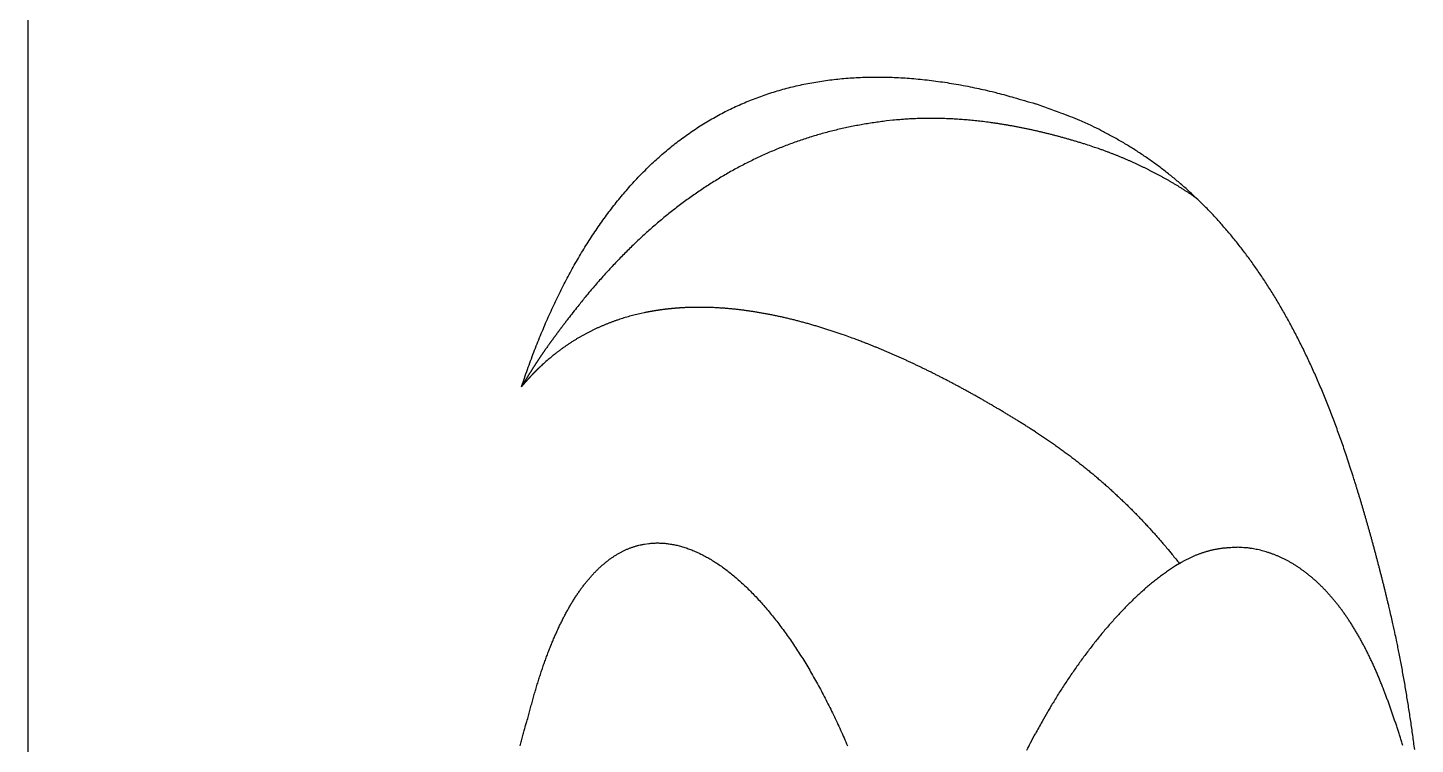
# Model space of a CAD drawing. Extents: x 649 to 723, y 631 to 778.
# Drawn here: x 707.83 to 716.04, y 686.51 to 690.75 of the extents above; entities that cross this region are included whole.
import ezdxf

# ---------------------------------------------------------------- set-up
doc = ezdxf.new("R2010")
doc.units = 0
doc.header["$MEASUREMENT"] = 0
doc.layers.add('1', color=4, linetype='Continuous')
doc.layers.add('204', color=7, linetype='Continuous')

# ---------------------------------------------------------------- blocks, each defined once
blk = doc.blocks.new('2010PRODIGY')
at = {"layer": '1'}
blk.add_line((58.8178, 48.2417), (58.8178, 24.9762), dxfattribs=at)
at = {"layer": '204', "color": 3, "linetype": 'Continuous'}
for points in [[(61.7389, 41.1615), (61.7567, 41.2133, -0.002611), (61.7748, 41.2647, -0.002625), (61.7934, 41.3156, -0.002678), (61.8124, 41.3659, -0.002774), (61.8319, 41.4157, -0.002858), (61.8518, 41.4649, -0.002938), (61.8722, 41.5135, -0.003019), (61.893, 41.5616, -0.003109), (61.9143, 41.6091, -0.003196), (61.936, 41.656, -0.003289), (61.9582, 41.7023, -0.00338), (61.981, 41.7479, -0.003477), (62.0042, 41.793, -0.003573), (62.0278, 41.8373, -0.003674), (62.052, 41.8811, -0.003773), (62.0767, 41.9241, -0.003878), (62.1019, 41.9665, -0.003981), (62.1276, 42.0082, -0.004089), (62.1539, 42.0492, -0.004195), (62.1807, 42.0895, -0.004306), (62.208, 42.1291, -0.004414), (62.2358, 42.168, -0.004527), (62.2642, 42.2061, -0.004636), (62.2931, 42.2434, -0.00475), (62.3227, 42.28, -0.004858), (62.3527, 42.3158, -0.004972), (62.3834, 42.3509, -0.005079), (62.4146, 42.3851, -0.005191), (62.4463, 42.4185, -0.005295), (62.4787, 42.4512, -0.005403), (62.5117, 42.4829, -0.005502), (62.5453, 42.5139, -0.005604), (62.5794, 42.544, -0.005696), (62.6142, 42.5732, -0.00579), (62.6496, 42.6016, -0.005873), (62.6856, 42.6291, -0.005958), (62.7223, 42.6557, -0.006028), (62.7596, 42.6814, -0.006099), (62.7975, 42.7061, -0.006159), (62.8361, 42.73, -0.006221), (62.8753, 42.7529, -0.006258), (62.9152, 42.7749, -0.006303), (62.9556, 42.7958, -0.006317), (62.9966, 42.8158, -0.006324), (63.0381, 42.8346, -0.006334), (63.0801, 42.8525, -0.00632), (63.1227, 42.8693, -0.006298), (63.1657, 42.8851, -0.006277), (63.2092, 42.8997, -0.006245), (63.2532, 42.9134, -0.006206), (63.2977, 42.926, -0.006157), (63.3427, 42.9376, -0.006105), (63.3883, 42.9481, -0.006044), (63.4343, 42.9576, -0.005979), (63.4808, 42.966, -0.005905), (63.5278, 42.9733, -0.005831), (63.5754, 42.9796, -0.005743), (63.6233, 42.9849, -0.005654), (63.6717, 42.9891, -0.005568), (63.7206, 42.9922, -0.005477), (63.7698, 42.9943, -0.005381), (63.8195, 42.9954, -0.005286), (63.8696, 42.9954, -0.005194), (63.9201, 42.9943, -0.005107), (63.971, 42.9922, -0.004996), (64.0223, 42.9891, -0.004871), (64.074, 42.9849, -0.004815), (64.1261, 42.9797, -0.004813), (64.1787, 42.9735, -0.004579), (64.2314, 42.9662, -0.004194), (64.2842, 42.9581, -0.004532), (64.3383, 42.9486, -0.005272), (64.3941, 42.9377, -0.003909), (64.4467, 42.9269, -0.001335), (64.4944, 42.9166, -0.005366), (64.5565, 42.901, -0.008851), (64.6532, 42.8742, -0.004174), (64.7804, 42.8372, -0.002176)], [(66.6461, 40.6779), (66.6175, 40.7647, 0.003492), (66.588, 40.8498, 0.003587), (66.5578, 40.9331, 0.003715), (66.5269, 41.0147, 0.003871), (66.4951, 41.0946, 0.004025), (66.4625, 41.1727, 0.004175), (66.429, 41.2491, 0.004331), (66.3948, 41.3238, 0.004489), (66.3597, 41.3967, 0.004652), (66.3237, 41.468, 0.004814), (66.2868, 41.5375, 0.004981), (66.2491, 41.6054, 0.005145), (66.2105, 41.6715, 0.005312), (66.1709, 41.736, 0.005476), (66.1304, 41.7987, 0.005641), (66.089, 41.8599, 0.005802), (66.0467, 41.9193, 0.00596), (66.0033, 41.9771, 0.006112), (65.959, 42.0331, 0.006261), (65.9137, 42.0876, 0.006402), (65.8674, 42.1404, 0.006533), (65.8201, 42.1915, 0.006652), (65.7718, 42.241, 0.00677), (65.7224, 42.2889, 0.006883), (65.6719, 42.3352, 0.006954), (65.6204, 42.3798, 0.006984), (65.5679, 42.4228, 0.007105), (65.5142, 42.4642, 0.007297), (65.4593, 42.504, 0.007115), (65.4035, 42.5422, 0.006653), (65.347, 42.5786, 0.007344), (65.2883, 42.6138, 0.008731), (65.2269, 42.6479, 0.00658), (65.1685, 42.6791, 0.002243), (65.1152, 42.7064, 0.009208), (65.044, 42.738, 0.015489), (64.9308, 42.7821, 0.007381), (64.7804, 42.8372, 0.003861)], [(63.9378, 42.7395), (63.8997, 42.7353, 0.003695), (63.8618, 42.7306, 0.003711), (63.8241, 42.7253, 0.003729), (63.7865, 42.7194, 0.00375), (63.7491, 42.713, 0.003769), (63.7118, 42.7061, 0.003786), (63.6747, 42.6986, 0.003801), (63.6378, 42.6905, 0.003815), (63.601, 42.6819, 0.003828), (63.5644, 42.6727, 0.003839), (63.528, 42.6629, 0.003848), (63.4917, 42.6526, 0.003857), (63.4556, 42.6418, 0.003863), (63.4197, 42.6304, 0.003869), (63.3839, 42.6184, 0.003872), (63.3484, 42.6058, 0.003874), (63.313, 42.5927, 0.003874), (63.2777, 42.5791, 0.003873), (63.2427, 42.5648, 0.00387), (63.2078, 42.55, 0.003866), (63.1731, 42.5347, 0.003859), (63.1386, 42.5187, 0.00385), (63.1043, 42.5023, 0.003843), (63.0702, 42.4852, 0.003839), (63.0362, 42.4676, 0.003814), (63.0025, 42.4494, 0.003789), (62.969, 42.4307, 0.003767), (62.9359, 42.4116, 0.003727), (62.903, 42.3919, 0.003693), (62.8704, 42.3718, 0.003656), (62.8381, 42.3511, 0.00362), (62.8061, 42.33, 0.003579), (62.7744, 42.3084, 0.003541), (62.7429, 42.2864, 0.003497), (62.7117, 42.2639, 0.003457), (62.6808, 42.2409, 0.003412), (62.6502, 42.2175, 0.00337), (62.6198, 42.1936, 0.003324), (62.5897, 42.1693, 0.00328), (62.5599, 42.1445, 0.003233), (62.5304, 42.1194, 0.003188), (62.5011, 42.0938, 0.003139), (62.472, 42.0677, 0.003095), (62.4432, 42.0413, 0.003052), (62.4147, 42.0144, 0.002999), (62.3864, 41.9871, 0.002933), (62.3584, 41.9595, 0.002911), (62.3306, 41.9314, 0.002916), (62.303, 41.9028, 0.002792), (62.2758, 41.874, 0.002573), (62.2489, 41.8451, 0.002779), (62.2219, 41.8152, 0.003227), (62.1946, 41.7842, 0.002431), (62.169, 41.7548, 0.000883), (62.146, 41.7281, 0.003305), (62.117, 41.693, 0.00549), (62.073, 41.638, 0.002648), (62.0158, 41.5652, 0.001403)], [(65.0911, 42.5926), (65.0704, 42.5992, 0.001339), (65.0498, 42.6056, 0.001349), (65.0292, 42.6119, 0.00136), (65.0086, 42.618, 0.001371), (64.9881, 42.624, 0.001383), (64.9676, 42.6299, 0.001394), (64.9472, 42.6356, 0.001405), (64.9268, 42.6412, 0.001417), (64.9064, 42.6467, 0.001428), (64.8862, 42.652, 0.00144), (64.8659, 42.6572, 0.001452), (64.8457, 42.6622, 0.001464), (64.8256, 42.6671, 0.001476), (64.8055, 42.6719, 0.001488), (64.7854, 42.6765, 0.0015), (64.7655, 42.681, 0.001512), (64.7455, 42.6854, 0.001524), (64.7256, 42.6896, 0.001537), (64.7058, 42.6936, 0.001549), (64.686, 42.6976, 0.001562), (64.6662, 42.7014, 0.001575), (64.6465, 42.705, 0.001587), (64.6269, 42.7085, 0.0016), (64.6073, 42.7119, 0.001613), (64.5877, 42.7151, 0.001626), (64.5682, 42.7182, 0.001639), (64.5488, 42.7212, 0.001652), (64.5294, 42.724, 0.001665), (64.5101, 42.7267, 0.001678), (64.4908, 42.7292, 0.001691), (64.4716, 42.7316, 0.001705), (64.4524, 42.7339, 0.001718), (64.4333, 42.736, 0.001732), (64.4142, 42.738, 0.001745), (64.3952, 42.7398, 0.001759), (64.3762, 42.7415, 0.001772), (64.3573, 42.743, 0.001786), (64.3384, 42.7444, 0.001799), (64.3196, 42.7457, 0.001813), (64.3009, 42.7468, 0.001827), (64.2822, 42.7478, 0.00184), (64.2635, 42.7487, 0.001852), (64.245, 42.7494, 0.001868), (64.2264, 42.7499, 0.001884), (64.208, 42.7503, 0.001893), (64.1895, 42.7506, 0.001895), (64.1712, 42.7507, 0.001925), (64.1529, 42.7507, 0.001978), (64.1346, 42.7506, 0.001936), (64.1164, 42.7503, 0.001819), (64.0985, 42.7499, 0.002021), (64.0802, 42.7493, 0.002429), (64.0617, 42.7485, 0.001856), (64.0443, 42.7477, 0.000634), (64.0286, 42.7469, 0.002641), (64.0085, 42.7455, 0.004613), (63.9778, 42.743, 0.002279), (63.9378, 42.7395, 0.001212)], [(65.7329, 42.2789), (65.7185, 42.2889, 0.001911), (65.704, 42.2987, 0.00191), (65.6894, 42.3084, 0.001909), (65.6747, 42.318, 0.001908), (65.6599, 42.3275, 0.001907), (65.6451, 42.3369, 0.001905), (65.6302, 42.3462, 0.001903), (65.6152, 42.3554, 0.001901), (65.6001, 42.3644, 0.001898), (65.5849, 42.3734, 0.001895), (65.5697, 42.3822, 0.001891), (65.5543, 42.391, 0.001888), (65.5389, 42.3996, 0.001884), (65.5234, 42.4081, 0.00188), (65.5079, 42.4166, 0.001875), (65.4922, 42.4249, 0.00187), (65.4765, 42.4331, 0.001865), (65.4607, 42.4412, 0.00186), (65.4448, 42.4492, 0.001854), (65.4288, 42.4571, 0.001848), (65.4127, 42.4648, 0.001842), (65.3966, 42.4725, 0.001834), (65.3803, 42.4801, 0.001829), (65.364, 42.4875, 0.001825), (65.3476, 42.4949, 0.001813), (65.3311, 42.5021, 0.001795), (65.3145, 42.5093, 0.001803), (65.2978, 42.5163, 0.001831), (65.2811, 42.5233, 0.001771), (65.2643, 42.5301, 0.001647), (65.2475, 42.5368, 0.001809), (65.2303, 42.5434, 0.002143), (65.2127, 42.5501, 0.001618), (65.1961, 42.5563, 0.000555), (65.181, 42.5619, 0.002267), (65.1614, 42.5689, 0.003859), (65.1311, 42.5792, 0.00187), (65.0911, 42.5926, 0.000987)], [(62.7615, 41.6319), (62.7563, 41.6318, 0.000729), (62.7512, 41.6317, 0.000731), (62.746, 41.6315, 0.000733), (62.7409, 41.6314, 0.000735), (62.7357, 41.6312, 0.000737), (62.7306, 41.6311, 0.000739), (62.7255, 41.6309, 0.000741), (62.7204, 41.6307, 0.000743), (62.7153, 41.6305, 0.000745), (62.7102, 41.6303, 0.000747), (62.7051, 41.63, 0.000749), (62.7, 41.6297, 0.000751), (62.6949, 41.6295, 0.000753), (62.6899, 41.6292, 0.000755), (62.6848, 41.6289, 0.000757), (62.6797, 41.6286, 0.000758), (62.6747, 41.6282, 0.00076), (62.6697, 41.6279, 0.000762), (62.6646, 41.6275, 0.000764), (62.6596, 41.6271, 0.000766), (62.6546, 41.6267, 0.000768), (62.6496, 41.6263, 0.00077), (62.6446, 41.6259, 0.000772), (62.6396, 41.6255, 0.000774), (62.6346, 41.625, 0.000775), (62.6296, 41.6246, 0.000777), (62.6247, 41.6241, 0.000779), (62.6197, 41.6236, 0.000781), (62.6147, 41.6231, 0.000783), (62.6098, 41.6225, 0.000785), (62.6049, 41.622, 0.000786), (62.5999, 41.6214, 0.000788), (62.595, 41.6209, 0.00079), (62.5901, 41.6203, 0.000792), (62.5852, 41.6197, 0.000794), (62.5803, 41.619, 0.000795), (62.5754, 41.6184, 0.000797), (62.5705, 41.6178, 0.000799), (62.5656, 41.6171, 0.000801), (62.5608, 41.6164, 0.000803), (62.5559, 41.6157, 0.000804), (62.551, 41.615, 0.000805), (62.5462, 41.6143, 0.000808), (62.5413, 41.6136, 0.000811), (62.5365, 41.6128, 0.000812), (62.5317, 41.612, 0.000809), (62.5269, 41.6113, 0.000817), (62.5221, 41.6105, 0.000833), (62.5173, 41.6096, 0.000809), (62.5125, 41.6088, 0.000756), (62.5077, 41.608, 0.000833), (62.5029, 41.6071, 0.000991), (62.498, 41.6062, 0.000754), (62.4934, 41.6054, 0.000263), (62.4893, 41.6046, 0.001059), (62.4839, 41.6036, 0.001821), (62.4758, 41.6019, 0.000893), (62.4651, 41.5998, 0.000475)], [(63.6565, 41.4647), (63.632, 41.4733, 0.0017), (63.6076, 41.4817, 0.001722), (63.5833, 41.4898, 0.001746), (63.5592, 41.4977, 0.001769), (63.5351, 41.5054, 0.001793), (63.5111, 41.5128, 0.001817), (63.4873, 41.52, 0.001842), (63.4636, 41.5271, 0.001866), (63.4399, 41.5338, 0.001892), (63.4164, 41.5404, 0.001917), (63.393, 41.5467, 0.001943), (63.3697, 41.5528, 0.001969), (63.3465, 41.5587, 0.001996), (63.3234, 41.5643, 0.002023), (63.3004, 41.5697, 0.00205), (63.2775, 41.5749, 0.002077), (63.2547, 41.5799, 0.002106), (63.2321, 41.5847, 0.002133), (63.2095, 41.5892, 0.002162), (63.1871, 41.5935, 0.002191), (63.1647, 41.5975, 0.00222), (63.1425, 41.6014, 0.002248), (63.1204, 41.605, 0.00228), (63.0984, 41.6084, 0.002313), (63.0765, 41.6116, 0.002338), (63.0547, 41.6145, 0.002353), (63.0331, 41.6172, 0.002405), (63.0115, 41.6197, 0.002485), (62.99, 41.622, 0.002446), (62.9687, 41.624, 0.002311), (62.9476, 41.6258, 0.002582), (62.9264, 41.6274, 0.00312), (62.9047, 41.6287, 0.002402), (62.8845, 41.6299, 0.00083), (62.8662, 41.6308, 0.003437), (62.843, 41.6314, 0.006053), (62.8076, 41.6318, 0.003018), (62.7615, 41.6319, 0.001614)], [(62.4651, 41.5998), (62.4477, 41.596, 0.003149), (62.4304, 41.592, 0.003176), (62.4132, 41.5878, 0.003201), (62.3961, 41.5835, 0.003221), (62.3792, 41.5789, 0.003243), (62.3624, 41.5741, 0.003262), (62.3457, 41.5691, 0.003282), (62.3291, 41.5639, 0.0033), (62.3127, 41.5585, 0.003318), (62.2963, 41.5529, 0.003333), (62.2801, 41.5471, 0.003349), (62.2641, 41.5411, 0.003362), (62.2481, 41.5349, 0.003376), (62.2322, 41.5285, 0.003387), (62.2165, 41.5219, 0.003398), (62.2009, 41.5151, 0.003407), (62.1854, 41.5081, 0.003415), (62.1701, 41.5009, 0.003421), (62.1549, 41.4934, 0.003428), (62.1397, 41.4858, 0.003432), (62.1247, 41.478, 0.003435), (62.1099, 41.47, 0.003434), (62.0951, 41.4618, 0.003437), (62.0805, 41.4534, 0.003442), (62.066, 41.4447, 0.003432), (62.0516, 41.4359, 0.003407), (62.0373, 41.4269, 0.003432), (62.0231, 41.4177, 0.003495), (62.0091, 41.4082, 0.003389), (61.9952, 41.3987, 0.003158), (61.9815, 41.3889, 0.003474), (61.9677, 41.3788, 0.004123), (61.9537, 41.3683, 0.00312), (61.9407, 41.3582, 0.001075), (61.929, 41.349, 0.004375), (61.9142, 41.3368, 0.00746), (61.8918, 41.3174, 0.00362), (61.8626, 41.2916, 0.001912)], [(62.0158, 41.5652), (62.0124, 41.5608, 0.000183), (62.0091, 41.5564, 0.000184), (62.0058, 41.552, 0.000185), (62.0024, 41.5477, 0.000184), (61.9991, 41.5433, 0.000184), (61.9958, 41.5389, 0.000184), (61.9925, 41.5346, 0.000184), (61.9892, 41.5302, 0.000184), (61.986, 41.5258, 0.000184), (61.9827, 41.5215, 0.000184), (61.9795, 41.5172, 0.000184), (61.9762, 41.5128, 0.000184), (61.973, 41.5085, 0.000184), (61.9698, 41.5042, 0.000184), (61.9665, 41.4999, 0.000184), (61.9633, 41.4956, 0.000184), (61.9602, 41.4913, 0.000184), (61.957, 41.487, 0.000184), (61.9538, 41.4827, 0.000184), (61.9506, 41.4785, 0.000184), (61.9475, 41.4742, 0.000184), (61.9444, 41.47, 0.000184), (61.9412, 41.4657, 0.000184), (61.9381, 41.4615, 0.000184), (61.935, 41.4572, 0.000184), (61.9319, 41.453, 0.000183), (61.9288, 41.4488, 0.000185), (61.9258, 41.4446, 0.000188), (61.9227, 41.4404, 0.000183), (61.9196, 41.4362, 0.000171), (61.9166, 41.4321, 0.000189), (61.9136, 41.4278, 0.000225), (61.9105, 41.4236, 0.000172), (61.9075, 41.4195, 0.000061), (61.9049, 41.4159, 0.000241), (61.9016, 41.4112, 0.000416), (61.8964, 41.4041, 0.000205), (61.8897, 41.3948, 0.000109)], [(64.7804, 40.8948), (64.7606, 40.9074, 0.000764), (64.7409, 40.92, 0.000769), (64.7212, 40.9324, 0.000775), (64.7015, 40.9448, 0.00078), (64.6819, 40.957, 0.000785), (64.6623, 40.9692, 0.00079), (64.6427, 40.9812, 0.000796), (64.6231, 40.9931, 0.000801), (64.6036, 41.0049, 0.000806), (64.5841, 41.0167, 0.000812), (64.5647, 41.0283, 0.000818), (64.5453, 41.0398, 0.000823), (64.5259, 41.0512, 0.000829), (64.5065, 41.0625, 0.000835), (64.4872, 41.0737, 0.000841), (64.4679, 41.0847, 0.000847), (64.4487, 41.0957, 0.000853), (64.4294, 41.1066, 0.000859), (64.4103, 41.1173, 0.000866), (64.3911, 41.128, 0.000872), (64.372, 41.1385, 0.000878), (64.3529, 41.149, 0.000885), (64.3339, 41.1593, 0.000892), (64.3149, 41.1695, 0.000898), (64.2959, 41.1796, 0.000905), (64.2769, 41.1896, 0.000912), (64.258, 41.1995, 0.000919), (64.2392, 41.2093, 0.000926), (64.2203, 41.219, 0.000933), (64.2015, 41.2286, 0.00094), (64.1828, 41.2381, 0.000948), (64.1641, 41.2474, 0.000955), (64.1454, 41.2567, 0.000963), (64.1267, 41.2658, 0.00097), (64.1081, 41.2748, 0.000978), (64.0896, 41.2838, 0.000986), (64.071, 41.2926, 0.000994), (64.0525, 41.3013, 0.001002), (64.0341, 41.3099, 0.00101), (64.0157, 41.3184, 0.001019), (63.9973, 41.3267, 0.001027), (63.979, 41.335, 0.001035), (63.9607, 41.3432, 0.001044), (63.9424, 41.3512, 0.001055), (63.9242, 41.3591, 0.001061), (63.9061, 41.367, 0.001063), (63.8879, 41.3747, 0.001082), (63.8698, 41.3823, 0.001113), (63.8518, 41.3898, 0.001091), (63.8338, 41.3972, 0.001027), (63.816, 41.4044, 0.001141), (63.7979, 41.4116, 0.001371), (63.7795, 41.4188, 0.001052), (63.7623, 41.4256, 0.000363), (63.7467, 41.4316, 0.0015), (63.7268, 41.4391, 0.002629), (63.6963, 41.4503, 0.001306), (63.6565, 41.4647, 0.000697)], [(61.8897, 41.3947), (61.887, 41.391, 0.000448), (61.8844, 41.3873, 0.000439), (61.8818, 41.3837, 0.000465), (61.8793, 41.3801, 0.000529), (61.8767, 41.3765, 0.000541), (61.8742, 41.3729, 0.000498), (61.8717, 41.3693, 0.000475), (61.8693, 41.3658, 0.000466), (61.8669, 41.3623, 0.00046), (61.8644, 41.3588, 0.000455), (61.8621, 41.3553, 0.00045), (61.8597, 41.3518, 0.000444), (61.8573, 41.3484, 0.000438), (61.855, 41.3449, 0.000431), (61.8527, 41.3415, 0.000425), (61.8504, 41.3381, 0.000416), (61.8481, 41.3347, 0.000409), (61.8459, 41.3313, 0.000401), (61.8436, 41.328, 0.000393), (61.8414, 41.3246, 0.000383), (61.8392, 41.3213, 0.000375), (61.837, 41.3179, 0.000364), (61.8348, 41.3146, 0.000355), (61.8326, 41.3113, 0.000344), (61.8305, 41.308, 0.000334), (61.8283, 41.3047, 0.000322), (61.8262, 41.3014, 0.000312), (61.8241, 41.2981, 0.0003), (61.8219, 41.2949, 0.000289), (61.8198, 41.2916, 0.000275), (61.8177, 41.2883, 0.000264), (61.8156, 41.2851, 0.00025), (61.8136, 41.2818, 0.000238), (61.8115, 41.2786, 0.000224), (61.8094, 41.2753, 0.000212), (61.8073, 41.2721, 0.000197), (61.8053, 41.2688, 0.000184), (61.8032, 41.2656, 0.000169), (61.8012, 41.2624, 0.000163), (61.7991, 41.2591, 0.000165), (61.7971, 41.2559, 0.000167), (61.795, 41.2526, 0.000171), (61.793, 41.2494, 0.000174), (61.7909, 41.2462, 0.000177), (61.7889, 41.2429, 0.00018), (61.7869, 41.2397, 0.000183), (61.7848, 41.2364, 0.000186), (61.7828, 41.2332, 0.000189), (61.7808, 41.23, 0.000192), (61.7788, 41.2267, 0.000195), (61.7768, 41.2235, 0.000198), (61.7747, 41.2202, 0.000201), (61.7727, 41.217, 0.000204), (61.7707, 41.2137, 0.000207), (61.7687, 41.2105, 0.000209), (61.7667, 41.2072, 0.000211), (61.7647, 41.204, 0.000216), (61.7627, 41.2007, 0.000223), (61.7607, 41.1974, 0.000219), (61.7587, 41.1942, 0.000206), (61.7568, 41.191, 0.000232), (61.7548, 41.1877, 0.000282), (61.7527, 41.1843, 0.000214), (61.7508, 41.1811, 0.000069), (61.7491, 41.1783, 0.000311), (61.7468, 41.1746, 0.000546), (61.7434, 41.1689, 0.000268), (61.7389, 41.1615, 0.000141)], [(61.8897, 41.3947), (61.8897, 41.3947, 0.013839), (61.8897, 41.3947, 0.01411), (61.8897, 41.3947, 0.014096), (61.8897, 41.3947, 0.013748), (61.8897, 41.3947, 0.013397), (61.8897, 41.3947, 0.013001), (61.8897, 41.3947, 0.012546), (61.8897, 41.3947, 0.012013), (61.8897, 41.3947, 0.011466), (61.8897, 41.3947, 0.010887), (61.8897, 41.3947, 0.010311), (61.8897, 41.3947, 0.009724), (61.8897, 41.3947, 0.009156), (61.8897, 41.3947, 0.008594), (61.8897, 41.3947, 0.00806), (61.8897, 41.3947, 0.007539), (61.8897, 41.3947, 0.007052), (61.8897, 41.3947, 0.006581), (61.8897, 41.3947, 0.006146), (61.8897, 41.3947, 0.005727), (61.8897, 41.3947, 0.005341), (61.8897, 41.3947, 0.004968), (61.8897, 41.3947, 0.004633), (61.8897, 41.3947, 0.004312), (61.8897, 41.3948, 0.004007), (61.8897, 41.3948, 0.003703), (61.8897, 41.3948, 0.003468), (61.8897, 41.3948, 0.003262), (61.8897, 41.3948, 0.002961), (61.8897, 41.3948, 0.0026), (61.8897, 41.3948, 0.002611), (61.8897, 41.3948, 0.002766), (61.8897, 41.3948, 0.002021), (61.8897, 41.3948, 0.000868), (61.8897, 41.3948, 0.002394), (61.8897, 41.3948, 0.003453), (61.8897, 41.3948, 0.001588), (61.8897, 41.3948, 0.000848)], [(61.8626, 41.2916), (61.8614, 41.2905, 0.000458), (61.8602, 41.2894, 0.00047), (61.859, 41.2884, 0.000458), (61.8578, 41.2873, 0.000421), (61.8567, 41.2862, 0.000393), (61.8555, 41.2851, 0.000368), (61.8543, 41.284, 0.000343), (61.8531, 41.2828, 0.000313), (61.852, 41.2817, 0.000299), (61.8508, 41.2806, 0.000298), (61.8496, 41.2795, 0.000298), (61.8484, 41.2784, 0.0003), (61.8473, 41.2773, 0.000301), (61.8461, 41.2762, 0.000302), (61.8449, 41.2751, 0.000302), (61.8438, 41.274, 0.000302), (61.8426, 41.2728, 0.000301), (61.8415, 41.2717, 0.000301), (61.8403, 41.2706, 0.0003), (61.8391, 41.2695, 0.0003), (61.838, 41.2683, 0.000299), (61.8368, 41.2672, 0.000299), (61.8356, 41.2661, 0.000299), (61.8345, 41.265, 0.000298), (61.8333, 41.2638, 0.000298), (61.8322, 41.2627, 0.000298), (61.831, 41.2616, 0.000298), (61.8299, 41.2604, 0.000298), (61.8287, 41.2593, 0.000298), (61.8276, 41.2581, 0.000298), (61.8264, 41.257, 0.000297), (61.8253, 41.2558, 0.000297), (61.8241, 41.2547, 0.000297), (61.823, 41.2536, 0.000297), (61.8218, 41.2524, 0.000297), (61.8207, 41.2513, 0.000296), (61.8195, 41.2501, 0.000296), (61.8184, 41.2489, 0.000296), (61.8173, 41.2478, 0.000296), (61.8161, 41.2466, 0.000296), (61.815, 41.2455, 0.000295), (61.8138, 41.2443, 0.000295), (61.8127, 41.2432, 0.000295), (61.8116, 41.242, 0.000295), (61.8104, 41.2408, 0.000294), (61.8093, 41.2397, 0.000294), (61.8082, 41.2385, 0.000294), (61.807, 41.2373, 0.000294), (61.8059, 41.2361, 0.000293), (61.8048, 41.235, 0.000293), (61.8036, 41.2338, 0.000293), (61.8025, 41.2326, 0.000293), (61.8014, 41.2314, 0.000293), (61.8003, 41.2303, 0.000292), (61.7991, 41.2291, 0.000292), (61.798, 41.2279, 0.000292), (61.7969, 41.2267, 0.000292), (61.7958, 41.2255, 0.000292), (61.7947, 41.2243, 0.000291), (61.7935, 41.2231, 0.000291), (61.7924, 41.2219, 0.000291), (61.7913, 41.2207, 0.000291), (61.7902, 41.2195, 0.00029), (61.7891, 41.2183, 0.00029), (61.788, 41.2171, 0.00029), (61.7868, 41.2159, 0.00029), (61.7857, 41.2147, 0.000289), (61.7846, 41.2135, 0.000289), (61.7835, 41.2123, 0.000289), (61.7824, 41.2111, 0.000289), (61.7813, 41.2099, 0.000289), (61.7802, 41.2087, 0.000288), (61.7791, 41.2075, 0.000288), (61.778, 41.2063, 0.000288), (61.7769, 41.2051, 0.000288), (61.7758, 41.2038, 0.000287), (61.7747, 41.2026, 0.000287), (61.7736, 41.2014, 0.000287), (61.7725, 41.2002, 0.000287), (61.7714, 41.199, 0.000286), (61.7703, 41.1977, 0.000286), (61.7692, 41.1965, 0.000286), (61.7681, 41.1953, 0.000286), (61.767, 41.194, 0.000286), (61.7659, 41.1928, 0.000285), (61.7648, 41.1916, 0.000285), (61.7637, 41.1903, 0.000285), (61.7626, 41.1891, 0.000286), (61.7615, 41.1879, 0.000286), (61.7605, 41.1866, 0.000287), (61.7594, 41.1854, 0.000287), (61.7583, 41.1841, 0.000288), (61.7572, 41.1829, 0.000288), (61.7561, 41.1816, 0.000289), (61.755, 41.1804, 0.000289), (61.754, 41.1791, 0.000288), (61.7529, 41.1779, 0.000291), (61.7518, 41.1766, 0.000297), (61.7507, 41.1754, 0.000289), (61.7497, 41.1741, 0.00027), (61.7486, 41.1729, 0.000299), (61.7475, 41.1716, 0.000358), (61.7464, 41.1703, 0.000272), (61.7454, 41.1691, 0.000092), (61.7444, 41.168, 0.000385), (61.7432, 41.1665, 0.000665), (61.7414, 41.1643, 0.000325), (61.7389, 41.1615, 0.000172)], [(64.7804, 40.8948), (64.8044, 40.8792, -0.00206), (64.8282, 40.8634, -0.00206), (64.852, 40.8474, -0.002064), (64.8755, 40.8313, -0.002072), (64.899, 40.815, -0.002077), (64.9223, 40.7984, -0.002082), (64.9454, 40.7817, -0.002086), (64.9684, 40.7648, -0.00209), (64.9913, 40.7477, -0.002093), (65.014, 40.7304, -0.002096), (65.0366, 40.7128, -0.002098), (65.0591, 40.6951, -0.002101), (65.0814, 40.6772, -0.002102), (65.1035, 40.6591, -0.002103), (65.1256, 40.6408, -0.002103), (65.1475, 40.6223, -0.002103), (65.1692, 40.6036, -0.002102), (65.1909, 40.5847, -0.002102), (65.2123, 40.5656, -0.0021), (65.2337, 40.5463, -0.002098), (65.2549, 40.5268, -0.002095), (65.276, 40.5071, -0.002091), (65.2969, 40.4872, -0.002089), (65.3177, 40.467, -0.002089), (65.3384, 40.4467, -0.002079), (65.3589, 40.4261, -0.002062), (65.3793, 40.4054, -0.002074), (65.3996, 40.3844, -0.002111), (65.4198, 40.3631, -0.002044), (65.4398, 40.3418, -0.001902), (65.4595, 40.3204, -0.002093), (65.4794, 40.2984, -0.002486), (65.4996, 40.2756, -0.001877), (65.5185, 40.254, -0.000639), (65.5355, 40.2345, -0.002637), (65.5571, 40.2089, -0.004498), (65.59, 40.1688, -0.002178), (65.6328, 40.1159, -0.001148)], [(66.8777, 39.8399), (66.8725, 39.8622, 0.000432), (66.8671, 39.8844, 0.000434), (66.8618, 39.9065, 0.000437), (66.8564, 39.9285, 0.00044), (66.8511, 39.9505, 0.000443), (66.8456, 39.9724, 0.000446), (66.8402, 39.9943, 0.000449), (66.8347, 40.0161, 0.000452), (66.8292, 40.0378, 0.000455), (66.8237, 40.0595, 0.000458), (66.8182, 40.0811, 0.000461), (66.8126, 40.1026, 0.000464), (66.807, 40.124, 0.000467), (66.8014, 40.1454, 0.000471), (66.7958, 40.1668, 0.000474), (66.7901, 40.188, 0.000477), (66.7844, 40.2092, 0.00048), (66.7787, 40.2303, 0.000484), (66.7729, 40.2514, 0.000487), (66.7671, 40.2724, 0.000491), (66.7613, 40.2933, 0.000494), (66.7555, 40.3142, 0.000497), (66.7497, 40.335, 0.000501), (66.7438, 40.3557, 0.000505), (66.7379, 40.3763, 0.000508), (66.7319, 40.3969, 0.000508), (66.726, 40.4174, 0.000516), (66.72, 40.4379, 0.000531), (66.714, 40.4583, 0.000519), (66.708, 40.4786, 0.000488), (66.7019, 40.4987, 0.000543), (66.6958, 40.519, 0.000652), (66.6895, 40.5397, 0.000499), (66.6835, 40.5591, 0.00017), (66.6782, 40.5767, 0.00071), (66.6712, 40.599, 0.00124), (66.6604, 40.6332, 0.000612), (66.6461, 40.6779, 0.000326)], [(62.4674, 40.2305), (62.4924, 40.2341, -0.014034), (62.5176, 40.2362, -0.013974), (62.543, 40.237, -0.013782), (62.5687, 40.2363, -0.013497), (62.5946, 40.2343, -0.013168), (62.6206, 40.2309, -0.012812), (62.6469, 40.226, -0.0124), (62.6733, 40.2198, -0.011972), (62.6999, 40.2122, -0.011531), (62.7267, 40.2032, -0.011104), (62.7536, 40.1929, -0.0106), (62.7806, 40.1812, -0.010136), (62.8076, 40.1681, -0.009695), (62.8346, 40.1539, -0.009237), (62.8616, 40.1383, -0.0088), (62.8885, 40.1215, -0.00839), (62.9154, 40.1035, -0.007994), (62.9422, 40.0843, -0.00762), (62.969, 40.0638, -0.007263), (62.9957, 40.0422, -0.006931), (63.0223, 40.0195, -0.006615), (63.0488, 39.9956, -0.006322), (63.0752, 39.9706, -0.006044), (63.1014, 39.9445, -0.005787), (63.1276, 39.9173, -0.005544), (63.1536, 39.889, -0.005321), (63.1794, 39.8597, -0.005108), (63.2051, 39.8294, -0.004914), (63.2306, 39.7981, -0.00473), (63.2559, 39.7658, -0.004562), (63.2811, 39.7325, -0.004402), (63.306, 39.6982, -0.004256), (63.3307, 39.6631, -0.004117), (63.3552, 39.627, -0.003992), (63.3795, 39.59, -0.003871), (63.4035, 39.5521, -0.003763), (63.4272, 39.5133, -0.003659), (63.4507, 39.4738, -0.003565), (63.4739, 39.4333, -0.003476), (63.4969, 39.3921, -0.003396), (63.5195, 39.3501, -0.003318), (63.5418, 39.3073, -0.00325), (63.5638, 39.2638, -0.003184), (63.5855, 39.2195, -0.003125), (63.6068, 39.1745, -0.00307), (63.6278, 39.1288, -0.003023), (63.6484, 39.0825, -0.002973), (63.6687, 39.0354, -0.002924)], [(61.7812, 39.2133), (61.7853, 39.2295, -0.000961), (61.7894, 39.2455, -0.00097), (61.7936, 39.2615, -0.000983), (61.7978, 39.2774, -0.000999), (61.8021, 39.2931, -0.001015), (61.8064, 39.3088, -0.00103), (61.8108, 39.3243, -0.001046), (61.8151, 39.3398, -0.001063), (61.8196, 39.3551, -0.00108), (61.824, 39.3703, -0.001098), (61.8285, 39.3854, -0.001115), (61.8331, 39.4003, -0.001134), (61.8376, 39.4152, -0.001153), (61.8423, 39.4299, -0.001172), (61.8469, 39.4446, -0.001191), (61.8516, 39.4591, -0.001209), (61.8564, 39.4735, -0.001229), (61.8611, 39.4877, -0.001249), (61.866, 39.5019, -0.001269), (61.8708, 39.5159, -0.001289), (61.8757, 39.5298, -0.001311), (61.8807, 39.5436, -0.001332), (61.8856, 39.5573, -0.001355), (61.8907, 39.5709, -0.001377), (61.8957, 39.5843, -0.0014), (61.9008, 39.5976, -0.001423), (61.906, 39.6108, -0.001447), (61.9111, 39.6238, -0.001471), (61.9164, 39.6368, -0.001497), (61.9216, 39.6496, -0.001522), (61.9269, 39.6623, -0.001548), (61.9323, 39.6749, -0.001575), (61.9377, 39.6873, -0.001603), (61.9431, 39.6996, -0.001631), (61.9485, 39.7118, -0.00166), (61.954, 39.7238, -0.001689), (61.9596, 39.7358, -0.001719), (61.9652, 39.7476, -0.001748), (61.9708, 39.7592, -0.001779), (61.9765, 39.7708, -0.00181), (61.9822, 39.7822, -0.001842), (61.9879, 39.7934, -0.001874), (61.9937, 39.8046, -0.001908), (61.9995, 39.8156, -0.001942), (62.0054, 39.8265, -0.001977), (62.0113, 39.8372, -0.002012), (62.0173, 39.8478, -0.002049), (62.0232, 39.8583, -0.002086), (62.0293, 39.8687, -0.002124), (62.0353, 39.8789, -0.002162), (62.0414, 39.889, -0.002201), (62.0476, 39.8989, -0.002239), (62.0538, 39.9087, -0.00228), (62.06, 39.9184, -0.00232), (62.0663, 39.9279, -0.002362), (62.0726, 39.9373, -0.002404), (62.0789, 39.9465, -0.002448), (62.0853, 39.9557, -0.002492), (62.0917, 39.9646, -0.002538), (62.0982, 39.9735, -0.002583), (62.1047, 39.9822, -0.002631), (62.1112, 39.9907, -0.002678), (62.1178, 39.9992, -0.002727), (62.1244, 40.0074, -0.002775), (62.1311, 40.0156, -0.002823), (62.1378, 40.0236, -0.002871), (62.1445, 40.0314, -0.00292), (62.1513, 40.0391, -0.002969), (62.1581, 40.0467, -0.00302), (62.1649, 40.0541, -0.00307), (62.1718, 40.0614, -0.003123), (62.1787, 40.0685, -0.003174), (62.1857, 40.0755, -0.003227), (62.1927, 40.0824, -0.00328), (62.1997, 40.0891, -0.003334), (62.2068, 40.0957, -0.003387), (62.2139, 40.1021, -0.003442), (62.221, 40.1083, -0.003496), (62.2282, 40.1145, -0.003551), (62.2354, 40.1204, -0.003604), (62.2427, 40.1263, -0.003657), (62.2499, 40.132, -0.003708), (62.2573, 40.1375, -0.003761), (62.2646, 40.1429, -0.003812), (62.272, 40.1481, -0.003864), (62.2794, 40.1532, -0.003915), (62.2869, 40.1582, -0.003965), (62.2944, 40.163, -0.004014), (62.3019, 40.1676, -0.004063), (62.3095, 40.1721, -0.004111), (62.3171, 40.1764, -0.004157), (62.3247, 40.1806, -0.004199), (62.3324, 40.1847, -0.004244), (62.3401, 40.1886, -0.004289), (62.3478, 40.1923, -0.004316), (62.3556, 40.196, -0.004324), (62.3634, 40.1994, -0.004396), (62.3712, 40.2027, -0.004517), (62.3791, 40.2059, -0.004419), (62.3869, 40.2089, -0.004151), (62.3948, 40.2117, -0.004607), (62.4028, 40.2144, -0.005525), (62.411, 40.217, -0.004216), (62.4188, 40.2193, -0.001448), (62.4258, 40.2214, -0.005976), (62.4349, 40.2237, -0.010351), (62.449, 40.2268, -0.005078), (62.4674, 40.2305, -0.002692)], [(65.6328, 40.1159), (65.6405, 40.1205, -0.003136), (65.6482, 40.125, -0.003133), (65.656, 40.1294, -0.003144), (65.6639, 40.1337, -0.00317), (65.6718, 40.1379, -0.003191), (65.6797, 40.142, -0.00321), (65.6877, 40.1459, -0.003228), (65.6958, 40.1498, -0.00325), (65.7039, 40.1536, -0.003269), (65.712, 40.1573, -0.00329), (65.7202, 40.1608, -0.003309), (65.7284, 40.1642, -0.003331), (65.7367, 40.1676, -0.00335), (65.745, 40.1708, -0.003371), (65.7534, 40.1739, -0.003391), (65.7618, 40.1769, -0.003412), (65.7703, 40.1798, -0.003431), (65.7788, 40.1825, -0.003452), (65.7873, 40.1852, -0.00347), (65.7959, 40.1877, -0.003491), (65.8045, 40.1901, -0.003508), (65.8131, 40.1924, -0.003527), (65.8218, 40.1945, -0.003547), (65.8305, 40.1966, -0.003573), (65.8393, 40.1985, -0.00358), (65.8481, 40.2003, -0.003576), (65.8569, 40.2019, -0.003623), (65.8658, 40.2035, -0.003718), (65.8747, 40.2049, -0.003623), (65.8836, 40.2061, -0.00339), (65.8925, 40.2073, -0.003767), (65.9016, 40.2083, -0.004529), (65.9109, 40.2092, -0.003425), (65.9196, 40.2099, -0.001128), (65.9276, 40.2106, -0.004895), (65.9378, 40.211, -0.008473), (65.9537, 40.2114, -0.004116), (65.9745, 40.2116, -0.002166)], [(66.823, 39.4151), (66.8129, 39.4397, 0.002489), (66.8028, 39.4639, 0.002536), (66.7924, 39.4877, 0.002592), (66.782, 39.5112, 0.002653), (66.7714, 39.5344, 0.002716), (66.7606, 39.5572, 0.002778), (66.7497, 39.5796, 0.002843), (66.7387, 39.6017, 0.002909), (66.7275, 39.6235, 0.002978), (66.7161, 39.6448, 0.003047), (66.7047, 39.6658, 0.00312), (66.6931, 39.6865, 0.003193), (66.6813, 39.7067, 0.003269), (66.6694, 39.7266, 0.003346), (66.6573, 39.7462, 0.003426), (66.6452, 39.7653, 0.003506), (66.6328, 39.7841, 0.00359), (66.6203, 39.8026, 0.003673), (66.6077, 39.8206, 0.00376), (66.595, 39.8383, 0.003847), (66.5821, 39.8556, 0.003937), (66.569, 39.8725, 0.004027), (66.5558, 39.889, 0.00412), (66.5425, 39.9052, 0.004212), (66.529, 39.9209, 0.004307), (66.5154, 39.9363, 0.004401), (66.5016, 39.9513, 0.004498), (66.4877, 39.9659, 0.004593), (66.4736, 39.9801, 0.00469), (66.4594, 39.9939, 0.004786), (66.4451, 40.0074, 0.004883), (66.4306, 40.0204, 0.004978), (66.416, 40.033, 0.005073), (66.4012, 40.0453, 0.005166), (66.3863, 40.0571, 0.005259), (66.3712, 40.0686, 0.005349), (66.356, 40.0796, 0.005436), (66.3407, 40.0902, 0.005514), (66.3252, 40.1004, 0.005613), (66.3096, 40.1103, 0.005749), (66.2938, 40.1196, 0.005866), (66.2779, 40.1286, 0.005959), (66.2619, 40.1371, 0.00606), (66.2458, 40.1452, 0.006167), (66.2296, 40.1528, 0.006244), (66.2132, 40.16, 0.006296), (66.1968, 40.1668, 0.00644), (66.1803, 40.1731, 0.006665), (66.1636, 40.1789, 0.006552), (66.1468, 40.1842, 0.006177), (66.1301, 40.1891, 0.006909), (66.1131, 40.1936, 0.008362), (66.0955, 40.1975, 0.006372), (66.0789, 40.201, 0.002113), (66.0639, 40.2039, 0.009146), (66.0444, 40.2065, 0.015952), (66.0142, 40.2091, 0.007781), (65.9745, 40.2116, 0.004097)], [(65.6328, 40.1159), (65.609, 40.1011, 0.005618), (65.5853, 40.0857, 0.005525), (65.5617, 40.0695, 0.005354), (65.5381, 40.0527, 0.005121), (65.5146, 40.0351, 0.004922), (65.4912, 40.0169, 0.004746), (65.4678, 39.9981, 0.004577), (65.4446, 39.9786, 0.00441), (65.4214, 39.9584, 0.004256), (65.3983, 39.9377, 0.004107), (65.3753, 39.9164, 0.00397), (65.3525, 39.8945, 0.003837), (65.3297, 39.8721, 0.003714), (65.3071, 39.8491, 0.003595), (65.2846, 39.8256, 0.003485), (65.2623, 39.8015, 0.003379), (65.24, 39.777, 0.003282), (65.2179, 39.752, 0.003187), (65.196, 39.7265, 0.003101), (65.1742, 39.7005, 0.003017), (65.1526, 39.6741, 0.00294), (65.1312, 39.6473, 0.002864), (65.1099, 39.62, 0.002798), (65.0888, 39.5924, 0.002737), (65.0679, 39.5644, 0.002671), (65.0472, 39.536, 0.002598), (65.0267, 39.5072, 0.002567), (65.0063, 39.4781, 0.002564), (64.9862, 39.4486, 0.00245), (64.9663, 39.419, 0.002255), (64.9468, 39.3892, 0.002439), (64.9272, 39.3587, 0.002843), (64.9074, 39.3271, 0.002144), (64.889, 39.2973, 0.000766), (64.8724, 39.2702, 0.002942), (64.8517, 39.2349, 0.004958), (64.8206, 39.1801, 0.002411), (64.7804, 39.1079, 0.001279)], [(67.0252, 39.0139, 0.001), (67.0195, 39.0563, 0.001015), (67.0138, 39.0985, 0.001031), (67.0078, 39.1403, 0.001046), (67.0018, 39.1819, 0.001064), (66.9956, 39.2232, 0.001083), (66.9893, 39.2641, 0.001098), (66.9828, 39.3048, 0.001109), (66.9762, 39.3452, 0.001138), (66.9695, 39.3852, 0.001183), (66.9626, 39.425, 0.001169), (66.9556, 39.4644, 0.00111), (66.9485, 39.5032, 0.001249), (66.9411, 39.5422, 0.001523), (66.9334, 39.5818, 0.001178), (66.9261, 39.6187, 0.0004), (66.9194, 39.652, 0.001707), (66.9105, 39.6939, 0.003057), (66.8964, 39.7574, 0.00154), (66.8777, 39.8399, 0.000826)], [(66.9554, 39.0378, 0.000467), (66.9514, 39.0508, 0.000476), (66.9473, 39.0636, 0.000484), (66.9433, 39.0764, 0.000493), (66.9392, 39.0892, 0.000502), (66.9351, 39.1018, 0.000511), (66.9311, 39.1144, 0.00052), (66.927, 39.1269, 0.000529), (66.9229, 39.1393, 0.000539), (66.9188, 39.1517, 0.000548), (66.9147, 39.164, 0.000558), (66.9106, 39.1762, 0.000568), (66.9065, 39.1883, 0.000578), (66.9024, 39.2004, 0.000588), (66.8983, 39.2123, 0.000598), (66.8942, 39.2242, 0.000609), (66.8901, 39.2361, 0.00062), (66.8859, 39.2478, 0.000629), (66.8818, 39.2595, 0.000636), (66.8777, 39.2711, 0.000653), (66.8735, 39.2826, 0.000678), (66.8693, 39.2941, 0.00067), (66.8652, 39.3055, 0.000634), (66.861, 39.3167, 0.000713), (66.8568, 39.328, 0.000869), (66.8525, 39.3395, 0.000669), (66.8484, 39.3502, 0.000225), (66.8447, 39.3599, 0.000968), (66.84, 39.3721, 0.001721), (66.8326, 39.3908, 0.000859), (66.823, 39.4151, 0.000459)], [(61.7317, 39.0359, -0.00088), (61.7356, 39.0512, -0.000864), (61.7396, 39.0663, -0.000817), (61.7436, 39.0813, -0.000849), (61.7476, 39.0965, -0.0009), (61.7518, 39.1118, -0.000823), (61.7558, 39.1262, -0.000847), (61.7594, 39.1392, -0.001658), (61.7642, 39.1556, -0.001507), (61.7715, 39.1806, -0.000663), (61.7812, 39.2133, -0.00043)], [(64.7302, 39.0109, -0.00457), (64.7518, 39.0531, -0.002266), (64.7804, 39.1079, -0.001207)]]:
    blk.add_lwpolyline(points, format="xyb", dxfattribs=at)

msp = doc.modelspace()

# ---------------------------------------------------------------- block references
at = {"layer": '1'}
msp.add_blockref('2010PRODIGY', (649.0128, 647.4604), dxfattribs=at)

doc.saveas('drawing.dxf')
